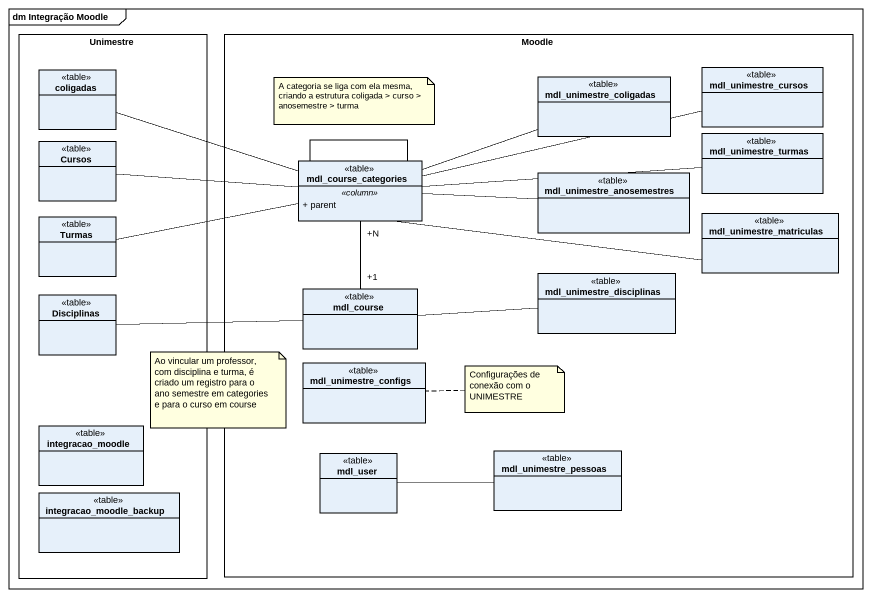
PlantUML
@startuml
mainframe dm Integração Moodle
hide circle
hide empty members
skinparam classAttributeIconSize 0
rectangle Unimestre {
  class coligadas <<table>>
  class Cursos <<table>>
  class Turmas <<table>>
  class Disciplinas <<table>>
  class integracao_moodle <<table>>
  class integracao_moodle_backup <<table>>
}
rectangle Moodle {
  class mdl_unimestre_coligadas <<table>>
  class mdl_unimestre_cursos <<table>>
  class mdl_unimestre_turmas <<table>>
  class mdl_course_categories <<table>> {
    .. <<column>> ..
    + parent
  }
  class mdl_unimestre_anosemestres <<table>>
  class mdl_unimestre_matriculas <<table>>
  class mdl_course <<table>>
  class mdl_unimestre_disciplinas <<table>>
  class mdl_unimestre_configs <<table>>
  class mdl_user <<table>>
  class mdl_unimestre_pessoas <<table>>
}
coligadas -right- mdl_course_categories
mdl_unimestre_coligadas -left- mdl_course_categories
mdl_unimestre_cursos -left- mdl_course_categories
mdl_unimestre_turmas -left- mdl_course_categories
Cursos -right- mdl_course_categories
mdl_course_categories -- mdl_course_categories
mdl_course_categories "+N" -- "+1" mdl_course
mdl_unimestre_anosemestres -left- mdl_course_categories
mdl_unimestre_matriculas -left- mdl_course_categories
Turmas -right- mdl_course_categories
mdl_course -right- mdl_unimestre_disciplinas
Disciplinas -right- mdl_course
mdl_user -right- mdl_unimestre_pessoas
note as N1
  A categoria se liga com ela mesma, criando a estrutura coligada > curso > anosemestre > turma
end note
note as N2
  Ao vincular um professor, com disciplina e turma, é criado um registro para o ano semestre em categories e para o curso em course
end note
note right of mdl_unimestre_configs : Configurações de conexão com o UNIMESTRE
@enduml
